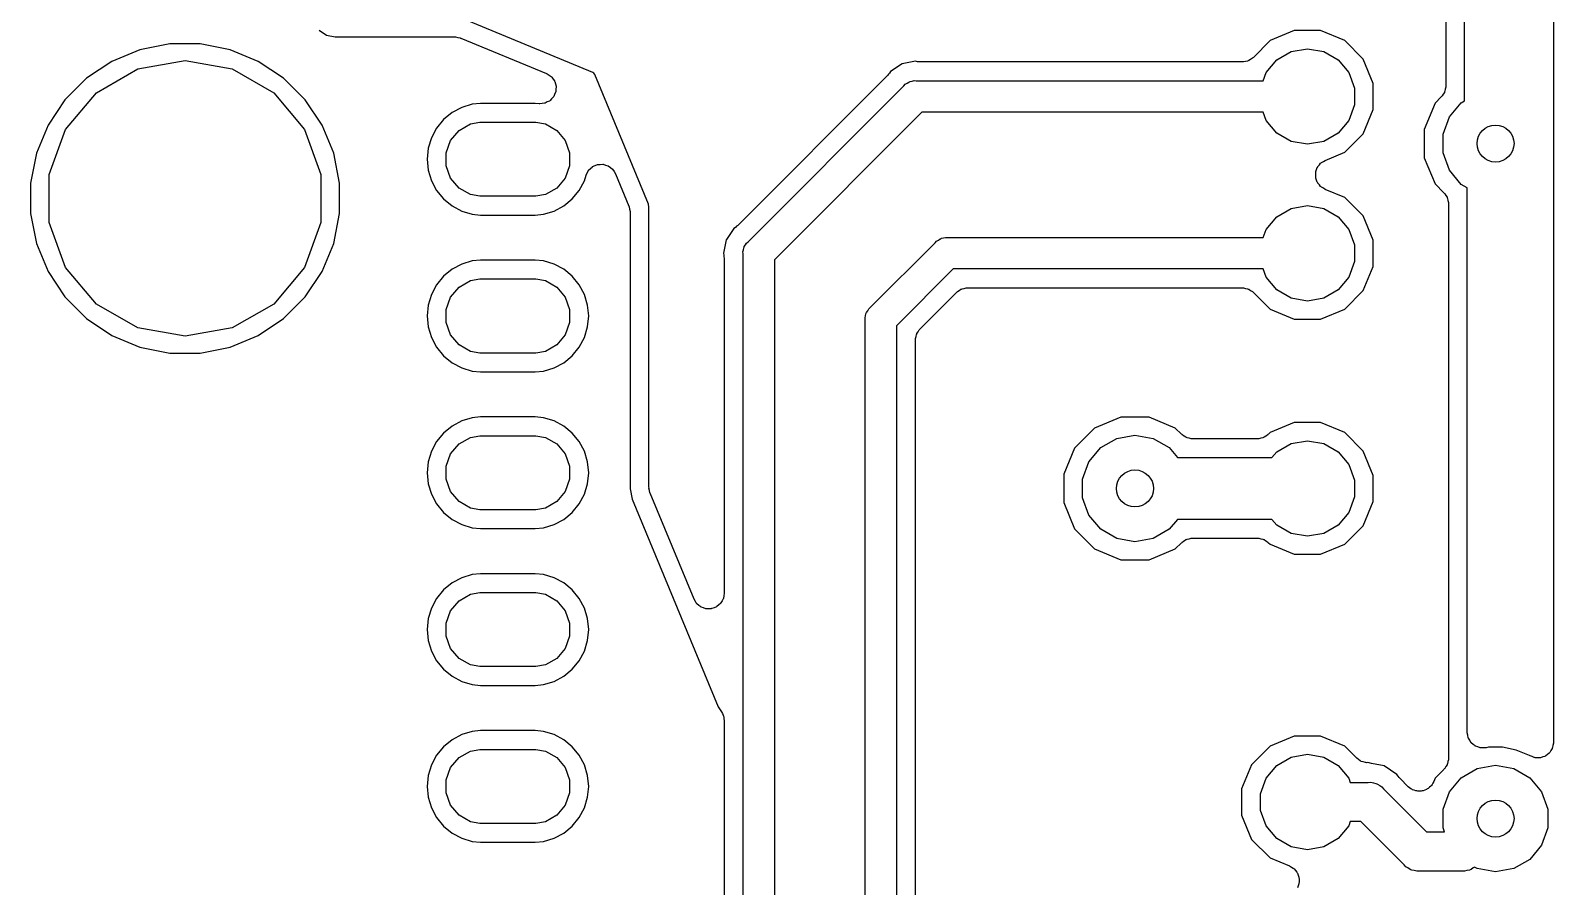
# Model space of a CAD drawing. Extents: x 50 to 248, y -151 to -36.
# Drawn here: x 84.72 to 109.4, y -82.39 to -68.53 of the extents above; entities that cross this region are included whole.
import ezdxf

# ---------------------------------------------------------------- set-up
doc = ezdxf.new("R2010")
doc.units = 0
doc.header["$MEASUREMENT"] = 0
doc.layers.add('BLACK', color=7, linetype='CONTINUOUS')

msp = doc.modelspace()

# ---------------------------------------------------------------- linework, layer by layer
at = {"layer": 'BLACK', "linetype": 'CONTINUOUS'}
for p, q in [((107.653, -65.4277), (107.653, -69.4245)), ((107.958, -69.6652), (107.958, -65.4883)), ((109.398, -67.3825), (109.398, -80.0575)), ((93.8299, -69.2054), (91.7299, -68.3356)), ((89.3968, -68.5238), (89.5153, -68.603)), ((89.5153, -68.603), (89.655, -68.6308)), ((105.198, -68.5292), (104.806, -68.6916)), ((105.622, -68.5292), (105.198, -68.5292)), ((106.014, -68.6916), (105.622, -68.5292)), ((86.4947, -68.8385), (86.0388, -69.0273)), ((86.9786, -68.7422), (86.4947, -68.8385)), ((87.472, -68.7422), (86.9786, -68.7422)), ((87.9559, -68.8385), (87.472, -68.7422)), ((88.4117, -69.0273), (87.9559, -68.8385)), ((89.655, -68.6308), (91.5956, -68.6308)), ((91.5956, -68.6308), (91.6011, -68.6318)), ((91.6011, -68.6318), (91.6067, -68.631)), ((91.6067, -68.631), (91.6444, -68.6394)), ((91.6444, -68.6394), (91.6825, -68.6461)), ((91.6825, -68.6461), (91.6873, -68.6489)), ((91.6873, -68.6489), (91.6928, -68.6501)), ((91.6928, -68.6501), (93.0822, -69.2256)), ((104.806, -68.6916), (104.535, -68.9628)), ((105.145, -68.8689), (105.41, -68.8222)), ((105.41, -68.8222), (105.675, -68.8689)), ((106.314, -68.9917), (106.014, -68.6916)), ((86.0388, -69.0273), (85.6286, -69.3014)), ((86.4612, -69.1478), (87.2253, -69.0131)), ((87.2253, -69.0131), (87.9893, -69.1478)), ((88.822, -69.3014), (88.4117, -69.0273)), ((98.842, -69.0696), (98.6571, -69.1931)), ((99.06, -69.0263), (98.842, -69.0696)), ((99.0905, -69.0323), (99.06, -69.0263)), ((99.1155, -69.0329), (99.0905, -69.0323)), ((99.14, -69.0372), (99.1155, -69.0329)), ((104.355, -69.0372), (99.14, -69.0372)), ((104.366, -69.0353), (104.355, -69.0372)), ((104.377, -69.0362), (104.366, -69.0353)), ((104.409, -69.0276), (104.377, -69.0362)), ((104.442, -69.0219), (104.409, -69.0276)), ((104.451, -69.0163), (104.442, -69.0219)), ((104.462, -69.0134), (104.451, -69.0163)), ((104.489, -68.9944), (104.462, -69.0134)), ((104.518, -68.9778), (104.489, -68.9944)), ((104.525, -68.9692), (104.518, -68.9778)), ((104.535, -68.9628), (104.525, -68.9692)), ((104.74, -69.2091), (104.913, -69.0033)), ((104.913, -69.0033), (105.145, -68.8689)), ((105.675, -68.8689), (105.907, -69.0033)), ((105.907, -69.0033), (106.08, -69.2091)), ((106.477, -69.3838), (106.314, -68.9917)), ((85.6286, -69.3014), (85.2797, -69.6503)), ((85.7893, -69.5357), (86.4612, -69.1478)), ((87.9893, -69.1478), (88.6612, -69.5357)), ((89.1709, -69.6503), (88.822, -69.3014)), ((93.0822, -69.2256), (93.0881, -69.2294)), ((93.0881, -69.2294), (93.0948, -69.2313)), ((93.0948, -69.2313), (93.1251, -69.253)), ((93.1251, -69.253), (93.1566, -69.273)), ((93.1566, -69.273), (93.1608, -69.2786)), ((93.1608, -69.2786), (93.1665, -69.2827)), ((93.1665, -69.2827), (93.1876, -69.3134)), ((93.1876, -69.3134), (93.2103, -69.343)), ((93.2103, -69.343), (93.2124, -69.3497)), ((93.8495, -69.2185), (93.8299, -69.2054)), ((93.8626, -69.2381), (93.8495, -69.2185)), ((94.7324, -71.3381), (93.8626, -69.2381)), ((98.6083, -69.2575), (96.1815, -71.6843)), ((98.6226, -69.237), (98.6083, -69.2575)), ((98.6399, -69.219), (98.6226, -69.237)), ((98.6571, -69.1931), (98.6399, -69.219)), ((99.005, -69.3478), (99.0375, -69.3391)), ((99.0375, -69.3391), (99.0711, -69.342)), ((99.0711, -69.342), (104.692, -69.342)), ((104.692, -69.342), (104.74, -69.2091)), ((106.08, -69.2091), (106.172, -69.4616)), ((85.2906, -70.13), (85.7893, -69.5357)), ((88.6612, -69.5357), (89.1599, -70.13)), ((93.2135, -69.5623), (93.1992, -69.5968)), ((93.2124, -69.3497), (93.2163, -69.3555)), ((93.2296, -69.5287), (93.2135, -69.5623)), ((93.2163, -69.3555), (93.2256, -69.3916)), ((93.2256, -69.3916), (93.2368, -69.4271)), ((93.2303, -69.5217), (93.2296, -69.5287)), ((93.233, -69.5153), (93.2303, -69.5217)), ((93.2346, -69.478), (93.233, -69.5153)), ((93.2382, -69.4409), (93.2346, -69.478)), ((93.2368, -69.4271), (93.2365, -69.4341)), ((93.2365, -69.4341), (93.2382, -69.4409)), ((96.3482, -71.9485), (98.8726, -69.4242)), ((98.8726, -69.4242), (98.8942, -69.3984)), ((98.8942, -69.3984), (98.9234, -69.3816)), ((98.9234, -69.3816), (98.951, -69.3622)), ((98.951, -69.3622), (98.962, -69.3593)), ((98.962, -69.3593), (98.9718, -69.3536)), ((98.9718, -69.3536), (99.005, -69.3478)), ((106.172, -69.4616), (106.172, -69.7304)), ((106.477, -69.8082), (106.477, -69.3838)), ((107.594, -69.5877), (107.585, -69.5949)), ((107.61, -69.559), (107.594, -69.5877)), ((107.629, -69.5318), (107.61, -69.559)), ((107.632, -69.521), (107.629, -69.5318)), ((107.638, -69.5113), (107.632, -69.521)), ((107.644, -69.4786), (107.638, -69.5113)), ((107.652, -69.4466), (107.644, -69.4786)), ((107.653, -69.4245), (107.651, -69.4355)), ((107.651, -69.4355), (107.652, -69.4466)), ((85.2797, -69.6503), (85.0055, -70.0605)), ((89.445, -70.0605), (89.1709, -69.6503)), ((91.7081, -69.772), (91.5509, -69.856)), ((91.8786, -69.7203), (91.7081, -69.772)), ((92.0116, -69.7072), (91.8786, -69.7203)), ((92.9004, -69.7072), (92.0116, -69.7072)), ((92.9601, -69.7131), (92.9004, -69.7072)), ((92.9671, -69.7125), (92.9601, -69.7131)), ((92.9739, -69.7141), (92.9671, -69.7125)), ((93.0109, -69.7092), (92.9739, -69.7141)), ((93.048, -69.7063), (93.0109, -69.7092)), ((93.0544, -69.7035), (93.048, -69.7063)), ((93.0614, -69.7025), (93.0544, -69.7035)), ((93.0944, -69.6853), (93.0614, -69.7025)), ((93.1284, -69.6699), (93.0944, -69.6853)), ((93.1334, -69.665), (93.1284, -69.6699)), ((93.1396, -69.6618), (93.1334, -69.665)), ((93.1648, -69.6343), (93.1396, -69.6618)), ((93.1915, -69.6082), (93.1648, -69.6343)), ((93.1945, -69.6019), (93.1915, -69.6082)), ((93.1992, -69.5968), (93.1945, -69.6019)), ((106.172, -69.7304), (106.08, -69.9829)), ((106.314, -70.2003), (106.477, -69.8082)), ((107.479, -69.7039), (107.303, -70.1283)), ((107.579, -69.6041), (107.479, -69.7039)), ((107.585, -69.5949), (107.579, -69.6041)), ((107.711, -69.9264), (107.903, -69.6968)), ((107.903, -69.6968), (107.958, -69.6652)), ((85.0055, -70.0605), (84.8167, -70.5164)), ((89.6338, -70.5164), (89.445, -70.0605)), ((91.4131, -69.9691), (91.3, -70.1069)), ((91.5509, -69.856), (91.4131, -69.9691)), ((91.6644, -70.1453), (91.8476, -70.0395)), ((91.8476, -70.0395), (92.0035, -70.012)), ((92.0035, -70.012), (92.9085, -70.012)), ((92.9085, -70.012), (93.0644, -70.0395)), ((93.0644, -70.0395), (93.2476, -70.1453)), ((99.1652, -69.85), (96.774, -72.2412)), ((104.692, -69.85), (99.1652, -69.85)), ((104.74, -69.9829), (104.692, -69.85)), ((104.913, -70.1887), (104.74, -69.9829)), ((106.08, -69.9829), (105.907, -70.1887)), ((107.608, -70.2081), (107.711, -69.9264)), ((85.0253, -70.8591), (85.2906, -70.13)), ((89.1599, -70.13), (89.4253, -70.8591)), ((91.216, -70.2641), (91.1643, -70.4346)), ((91.3, -70.1069), (91.216, -70.2641)), ((91.456, -70.5062), (91.5284, -70.3074)), ((91.5284, -70.3074), (91.6644, -70.1453)), ((93.2476, -70.1453), (93.3836, -70.3074)), ((93.3836, -70.3074), (93.456, -70.5062)), ((105.145, -70.3231), (104.913, -70.1887)), ((105.41, -70.3698), (105.145, -70.3231)), ((105.675, -70.3231), (105.41, -70.3698)), ((105.907, -70.1887), (105.675, -70.3231)), ((106.014, -70.5004), (106.314, -70.2003)), ((107.303, -70.1283), (107.303, -70.5877)), ((107.608, -70.5079), (107.608, -70.2081)), ((84.8167, -70.5164), (84.7205, -71.0003)), ((89.7301, -71.0003), (89.6338, -70.5164)), ((91.1643, -70.4346), (91.1468, -70.612)), ((91.456, -70.7178), (91.456, -70.5062)), ((93.456, -70.5062), (93.456, -70.7178)), ((105.698, -70.6313), (106.014, -70.5004)), ((107.711, -70.7896), (107.608, -70.5079)), ((91.1468, -70.612), (91.1643, -70.7894)), ((91.1643, -70.7894), (91.216, -70.9599)), ((91.5284, -70.9166), (91.456, -70.7178)), ((93.456, -70.7178), (93.3836, -70.9166)), ((93.7429, -70.8324), (93.7622, -70.7942)), ((93.7622, -70.7942), (93.7633, -70.7933)), ((93.7633, -70.7933), (93.7639, -70.792)), ((93.7639, -70.792), (93.7954, -70.7632)), ((93.7954, -70.7632), (93.8266, -70.7339)), ((93.8266, -70.7339), (93.8279, -70.7334)), ((93.8279, -70.7334), (93.829, -70.7324)), ((93.829, -70.7324), (93.8684, -70.7161)), ((93.8684, -70.7161), (93.9078, -70.6993)), ((93.9078, -70.6993), (93.9092, -70.6992)), ((93.9092, -70.6992), (93.9105, -70.6987)), ((93.9105, -70.6987), (93.9532, -70.6968)), ((93.9532, -70.6968), (93.9958, -70.6945)), ((93.9958, -70.6945), (93.9972, -70.6949)), ((93.9972, -70.6949), (93.9986, -70.6948)), ((93.9986, -70.6948), (94.0393, -70.7077)), ((94.0393, -70.7077), (94.0802, -70.7201)), ((94.0802, -70.7201), (94.0814, -70.7209)), ((94.0814, -70.7209), (94.0827, -70.7213)), ((94.0827, -70.7213), (94.1166, -70.7474)), ((94.1166, -70.7474), (94.1508, -70.773)), ((94.1508, -70.773), (94.1516, -70.7742)), ((94.1516, -70.7742), (94.1527, -70.775)), ((94.1527, -70.775), (94.1757, -70.8111)), ((94.1757, -70.8111), (94.199, -70.8469)), ((105.544, -70.8328), (105.547, -70.8222)), ((105.547, -70.811), (105.56, -70.7804)), ((105.547, -70.8222), (105.547, -70.811)), ((105.56, -70.7804), (105.57, -70.7487)), ((105.57, -70.7487), (105.577, -70.7398)), ((105.577, -70.7398), (105.581, -70.7295)), ((105.581, -70.7295), (105.604, -70.7051)), ((105.604, -70.7051), (105.624, -70.6787)), ((105.624, -70.6787), (105.633, -70.6727)), ((105.633, -70.6727), (105.641, -70.6645)), ((105.641, -70.6645), (105.67, -70.6492)), ((105.67, -70.6492), (105.698, -70.6313)), ((107.303, -70.5877), (107.479, -71.0121)), ((107.903, -71.0192), (107.711, -70.7896)), ((84.7205, -71.0003), (84.7205, -71.4937)), ((85.0253, -71.6349), (85.0253, -70.8591)), ((89.4253, -70.8591), (89.4253, -71.6349)), ((89.7301, -71.4937), (89.7301, -71.0003)), ((91.216, -70.9599), (91.3, -71.1171)), ((91.6644, -71.0787), (91.5284, -70.9166)), ((93.3836, -70.9166), (93.2476, -71.0787)), ((93.612, -71.1171), (93.696, -70.9599)), ((93.696, -70.9599), (93.7224, -70.8729)), ((93.7224, -70.8729), (93.723, -70.8717)), ((93.723, -70.8717), (93.7232, -70.8703)), ((93.7232, -70.8703), (93.7429, -70.8324)), ((94.199, -70.8469), (94.1993, -70.8483)), ((94.1993, -70.8483), (94.2001, -70.8494)), ((94.2001, -70.8494), (94.4179, -71.3752)), ((105.545, -70.866), (105.544, -70.8328)), ((105.544, -70.8992), (105.545, -70.866)), ((105.547, -70.9098), (105.544, -70.8992)), ((105.547, -70.921), (105.547, -70.9098)), ((105.56, -70.9516), (105.547, -70.921)), ((105.57, -70.9833), (105.56, -70.9516)), ((105.577, -70.9922), (105.57, -70.9833)), ((105.581, -71.0025), (105.577, -70.9922)), ((105.604, -71.0269), (105.581, -71.0025)), ((105.624, -71.0533), (105.604, -71.0269)), ((105.633, -71.0593), (105.624, -71.0533)), ((105.641, -71.0675), (105.633, -71.0593)), ((105.67, -71.0828), (105.641, -71.0675)), ((107.479, -71.0121), (107.622, -71.1547)), ((108.001, -71.0755), (107.903, -71.0192)), ((91.3, -71.1171), (91.4131, -71.2549)), ((91.4131, -71.2549), (91.5509, -71.368)), ((91.8476, -71.1845), (91.6644, -71.0787)), ((92.0035, -71.212), (91.8476, -71.1845)), ((92.9085, -71.212), (92.0035, -71.212)), ((93.0644, -71.1845), (92.9085, -71.212)), ((93.2476, -71.0787), (93.0644, -71.1845)), ((93.3611, -71.368), (93.4989, -71.2549)), ((93.4989, -71.2549), (93.612, -71.1171)), ((105.698, -71.1007), (105.67, -71.0828)), ((106.014, -71.2316), (105.698, -71.1007)), ((106.314, -71.5317), (106.014, -71.2316)), ((107.622, -71.1547), (107.628, -71.1639)), ((107.628, -71.1639), (107.637, -71.1711)), ((107.637, -71.1711), (107.653, -71.1998)), ((107.653, -71.1998), (107.672, -71.227)), ((107.672, -71.227), (107.675, -71.2378)), ((107.675, -71.2378), (107.681, -71.2475)), ((107.681, -71.2475), (107.686, -71.2802)), ((107.686, -71.2802), (107.695, -71.3122)), ((107.695, -71.3122), (107.694, -71.3233)), ((108.001, -79.8976), (108.001, -71.0755)), ((84.7205, -71.4937), (84.8167, -71.9776)), ((89.6338, -71.9776), (89.7301, -71.4937)), ((91.5509, -71.368), (91.7081, -71.452)), ((91.7081, -71.452), (91.8786, -71.5037)), ((91.8786, -71.5037), (92.0116, -71.5168)), ((92.0116, -71.5168), (92.9004, -71.5168)), ((92.9004, -71.5168), (93.0334, -71.5037)), ((93.0334, -71.5037), (93.2039, -71.452)), ((93.2039, -71.452), (93.3611, -71.368)), ((94.4179, -71.3752), (94.4191, -71.3807)), ((94.4191, -71.3807), (94.4219, -71.3855)), ((94.4219, -71.3855), (94.4286, -71.4236)), ((94.4286, -71.4236), (94.437, -71.4613)), ((94.437, -71.4613), (94.4362, -71.4669)), ((94.4362, -71.4669), (94.4372, -71.4724)), ((94.4372, -71.4724), (94.4372, -75.953)), ((94.742, -71.3863), (94.7324, -71.3381)), ((94.742, -75.9275), (94.742, -71.3863)), ((104.74, -71.7491), (104.913, -71.5433)), ((104.913, -71.5433), (105.145, -71.4089)), ((105.145, -71.4089), (105.41, -71.3622)), ((105.41, -71.3622), (105.675, -71.4089)), ((105.675, -71.4089), (105.907, -71.5433)), ((105.907, -71.5433), (106.08, -71.7491)), ((106.477, -71.9238), (106.314, -71.5317)), ((107.694, -71.3233), (107.696, -71.3343)), ((107.696, -71.3343), (107.696, -80.3173)), ((85.2906, -72.364), (85.0253, -71.6349)), ((89.4253, -71.6349), (89.1599, -72.364)), ((96.1171, -71.7331), (95.9977, -71.9119)), ((96.143, -71.7159), (96.1171, -71.7331)), ((96.161, -71.6986), (96.143, -71.7159)), ((96.1815, -71.6843), (96.161, -71.6986)), ((104.692, -71.882), (104.74, -71.7491)), ((106.08, -71.7491), (106.172, -72.0016)), ((84.8167, -71.9776), (85.0055, -72.4335)), ((89.445, -72.4335), (89.6338, -71.9776)), ((95.9936, -71.918), (95.9503, -72.136)), ((95.9977, -71.9119), (95.9936, -71.918)), ((95.9977, -71.9119), (95.9977, -71.9119)), ((96.2718, -72.081), (96.2776, -72.0478)), ((96.2776, -72.0478), (96.2833, -72.038)), ((96.2833, -72.038), (96.2862, -72.027)), ((96.2862, -72.027), (96.3056, -71.9994)), ((96.3056, -71.9994), (96.3224, -71.9702)), ((96.3224, -71.9702), (96.3482, -71.9485)), ((98.3282, -73.0165), (99.3806, -71.9642)), ((99.3806, -71.9642), (99.4022, -71.9384)), ((99.4022, -71.9384), (99.4314, -71.9216)), ((99.4314, -71.9216), (99.459, -71.9022)), ((99.459, -71.9022), (99.47, -71.8993)), ((99.47, -71.8993), (99.4798, -71.8936)), ((99.4798, -71.8936), (99.513, -71.8878)), ((99.513, -71.8878), (99.5455, -71.8791)), ((99.5455, -71.8791), (99.5791, -71.882)), ((99.5791, -71.882), (104.692, -71.882)), ((106.172, -72.0016), (106.172, -72.2704)), ((106.477, -72.3482), (106.477, -71.9238)), ((91.8786, -72.2603), (91.7081, -72.312)), ((92.0116, -72.2472), (91.8786, -72.2603)), ((92.9004, -72.2472), (92.0116, -72.2472)), ((93.0334, -72.2603), (92.9004, -72.2472)), ((93.2039, -72.312), (93.0334, -72.2603)), ((95.9503, -72.136), (95.9563, -72.1665)), ((95.9563, -72.1665), (95.9569, -72.1915)), ((95.9569, -72.1915), (95.9612, -72.216)), ((95.9612, -72.216), (95.9612, -77.6445)), ((96.2631, -72.1135), (96.2718, -72.081)), ((96.266, -72.1471), (96.2631, -72.1135)), ((96.266, -102.511), (96.266, -72.1471)), ((96.774, -72.2412), (96.774, -102.605)), ((106.172, -72.2704), (106.08, -72.5229)), ((85.0055, -72.4335), (85.2797, -72.8437)), ((85.7893, -72.9583), (85.2906, -72.364)), ((89.1599, -72.364), (88.6612, -72.9583)), ((89.1709, -72.8437), (89.445, -72.4335)), ((91.4131, -72.5091), (91.3, -72.6469)), ((91.5509, -72.396), (91.4131, -72.5091)), ((91.7081, -72.312), (91.5509, -72.396)), ((93.3611, -72.396), (93.2039, -72.312)), ((93.4989, -72.5091), (93.3611, -72.396)), ((93.612, -72.6469), (93.4989, -72.5091)), ((99.6732, -72.39), (98.754, -73.3092)), ((104.692, -72.39), (99.6732, -72.39)), ((104.74, -72.5229), (104.692, -72.39)), ((104.913, -72.7287), (104.74, -72.5229)), ((106.08, -72.5229), (105.907, -72.7287)), ((106.314, -72.7403), (106.477, -72.3482)), ((91.3, -72.6469), (91.216, -72.8041)), ((91.5284, -72.8474), (91.6644, -72.6853)), ((91.6644, -72.6853), (91.8476, -72.5795)), ((91.8476, -72.5795), (92.0035, -72.552)), ((92.0035, -72.552), (92.9085, -72.552)), ((92.9085, -72.552), (93.0644, -72.5795)), ((93.0644, -72.5795), (93.2476, -72.6853)), ((93.2476, -72.6853), (93.3836, -72.8474)), ((93.696, -72.8041), (93.612, -72.6469)), ((99.1332, -73.3611), (99.7251, -72.7692)), ((99.7251, -72.7692), (99.7342, -72.7628)), ((99.7342, -72.7628), (99.7414, -72.7542)), ((99.7414, -72.7542), (99.7701, -72.7376)), ((99.7701, -72.7376), (99.7973, -72.7186)), ((99.7973, -72.7186), (99.8081, -72.7157)), ((99.8081, -72.7157), (99.8178, -72.7101)), ((99.8178, -72.7101), (99.8505, -72.7044)), ((99.8505, -72.7044), (99.8825, -72.6958)), ((99.8825, -72.6958), (99.8937, -72.6967)), ((99.8937, -72.6967), (99.9047, -72.6948)), ((99.9047, -72.6948), (104.355, -72.6948)), ((104.355, -72.6948), (104.366, -72.6967)), ((104.366, -72.6967), (104.377, -72.6958)), ((104.377, -72.6958), (104.409, -72.7044)), ((104.409, -72.7044), (104.442, -72.7101)), ((104.442, -72.7101), (104.451, -72.7157)), ((104.451, -72.7157), (104.462, -72.7186)), ((104.462, -72.7186), (104.489, -72.7376)), ((104.489, -72.7376), (104.518, -72.7542)), ((104.518, -72.7542), (104.525, -72.7628)), ((104.525, -72.7628), (104.535, -72.7692)), ((104.535, -72.7692), (104.806, -73.0404)), ((105.145, -72.8631), (104.913, -72.7287)), ((105.907, -72.7287), (105.675, -72.8631)), ((106.014, -73.0404), (106.314, -72.7403)), ((85.2797, -72.8437), (85.6286, -73.1926)), ((86.4612, -73.3462), (85.7893, -72.9583)), ((88.6612, -72.9583), (87.9893, -73.3462)), ((88.822, -73.1926), (89.1709, -72.8437)), ((91.1643, -72.9746), (91.1468, -73.152)), ((91.216, -72.8041), (91.1643, -72.9746)), ((91.456, -73.0462), (91.5284, -72.8474)), ((93.3836, -72.8474), (93.456, -73.0462)), ((93.7477, -72.9746), (93.696, -72.8041)), ((93.7652, -73.152), (93.7477, -72.9746)), ((98.2856, -73.0674), (98.3024, -73.0382)), ((98.3024, -73.0382), (98.3282, -73.0165)), ((104.806, -73.0404), (105.198, -73.2028)), ((105.41, -72.9098), (105.145, -72.8631)), ((105.675, -72.8631), (105.41, -72.9098)), ((105.622, -73.2028), (106.014, -73.0404)), ((85.6286, -73.1926), (86.0388, -73.4667)), ((88.4117, -73.4667), (88.822, -73.1926)), ((91.1468, -73.152), (91.1643, -73.3294)), ((91.456, -73.2578), (91.456, -73.0462)), ((91.5284, -73.4566), (91.456, -73.2578)), ((93.456, -73.2578), (93.3836, -73.4566)), ((93.456, -73.0462), (93.456, -73.2578)), ((93.7477, -73.3294), (93.7652, -73.152)), ((98.2431, -73.1815), (98.2518, -73.149)), ((98.246, -73.2151), (98.2431, -73.1815)), ((98.246, -116.025), (98.246, -73.2151)), ((98.2518, -73.149), (98.2576, -73.1158)), ((98.2576, -73.1158), (98.2633, -73.106)), ((98.2633, -73.106), (98.2662, -73.095)), ((98.2662, -73.095), (98.2856, -73.0674)), ((105.198, -73.2028), (105.622, -73.2028)), ((86.0388, -73.4667), (86.4947, -73.6555)), ((87.2253, -73.4809), (86.4612, -73.3462)), ((87.9893, -73.3462), (87.2253, -73.4809)), ((87.9559, -73.6555), (88.4117, -73.4667)), ((91.1643, -73.3294), (91.216, -73.4999)), ((91.216, -73.4999), (91.3, -73.6571)), ((91.6644, -73.6187), (91.5284, -73.4566)), ((93.3836, -73.4566), (93.2476, -73.6187)), ((93.612, -73.6571), (93.696, -73.4999)), ((93.696, -73.4999), (93.7477, -73.3294)), ((98.754, -73.3092), (98.754, -116.119)), ((99.0588, -73.5407), (99.0607, -73.5297)), ((99.0598, -73.5185), (99.0684, -73.4865)), ((99.0607, -73.5297), (99.0598, -73.5185)), ((99.0684, -73.4865), (99.0741, -73.4538)), ((99.0741, -73.4538), (99.0797, -73.4441)), ((99.0797, -73.4441), (99.0826, -73.4333)), ((99.0826, -73.4333), (99.1016, -73.4061)), ((99.1016, -73.4061), (99.1182, -73.3774)), ((99.1182, -73.3774), (99.1268, -73.3702)), ((99.1268, -73.3702), (99.1332, -73.3611)), ((86.4947, -73.6555), (86.9786, -73.7518)), ((86.9786, -73.7518), (87.472, -73.7518)), ((87.472, -73.7518), (87.9559, -73.6555)), ((91.3, -73.6571), (91.4131, -73.7949)), ((91.8476, -73.7245), (91.6644, -73.6187)), ((92.0035, -73.752), (91.8476, -73.7245)), ((92.9085, -73.752), (92.0035, -73.752)), ((93.0644, -73.7245), (92.9085, -73.752)), ((93.2476, -73.6187), (93.0644, -73.7245)), ((93.4989, -73.7949), (93.612, -73.6571)), ((99.0588, -90.1602), (99.0588, -73.5407)), ((91.4131, -73.7949), (91.5509, -73.908)), ((91.5509, -73.908), (91.7081, -73.992)), ((91.7081, -73.992), (91.8786, -74.0437)), ((93.0334, -74.0437), (93.2039, -73.992)), ((93.2039, -73.992), (93.3611, -73.908)), ((93.3611, -73.908), (93.4989, -73.7949)), ((91.8786, -74.0437), (92.0116, -74.0568)), ((92.0116, -74.0568), (92.9004, -74.0568)), ((92.9004, -74.0568), (93.0334, -74.0437)), ((91.5509, -74.936), (91.4131, -75.0491)), ((91.7081, -74.852), (91.5509, -74.936)), ((91.8786, -74.8003), (91.7081, -74.852)), ((92.0116, -74.7872), (91.8786, -74.8003)), ((92.9004, -74.7872), (92.0116, -74.7872)), ((93.0334, -74.8003), (92.9004, -74.7872)), ((93.2039, -74.852), (93.0334, -74.8003)), ((93.3611, -74.936), (93.2039, -74.852)), ((93.4989, -75.0491), (93.3611, -74.936)), ((101.962, -74.967), (101.637, -75.2919)), ((102.386, -74.7912), (101.962, -74.967)), ((102.846, -74.7912), (102.386, -74.7912)), ((103.27, -74.967), (102.846, -74.7912)), ((103.37, -75.0668), (103.27, -74.967)), ((105.198, -74.8792), (104.806, -75.0416)), ((105.622, -74.8792), (105.198, -74.8792)), ((106.014, -75.0416), (105.622, -74.8792)), ((91.3, -75.1869), (91.216, -75.3441)), ((91.4131, -75.0491), (91.3, -75.1869)), ((91.5284, -75.3874), (91.6644, -75.2253)), ((91.6644, -75.2253), (91.8476, -75.1195)), ((91.8476, -75.1195), (92.0035, -75.092)), ((92.0035, -75.092), (92.9085, -75.092)), ((92.9085, -75.092), (93.0644, -75.1195)), ((93.0644, -75.1195), (93.2476, -75.2253)), ((93.2476, -75.2253), (93.3836, -75.3874)), ((93.612, -75.1869), (93.4989, -75.0491)), ((93.696, -75.3441), (93.612, -75.1869)), ((102.061, -75.2848), (102.321, -75.1349)), ((102.321, -75.1349), (102.616, -75.0829)), ((102.616, -75.0829), (102.911, -75.1349)), ((102.911, -75.1349), (103.171, -75.2848)), ((103.379, -75.0732), (103.37, -75.0668)), ((103.386, -75.0818), (103.379, -75.0732)), ((103.415, -75.0984), (103.386, -75.0818)), ((103.442, -75.1174), (103.415, -75.0984)), ((103.453, -75.1203), (103.442, -75.1174)), ((103.463, -75.1259), (103.453, -75.1203)), ((103.495, -75.1316), (103.463, -75.1259)), ((103.527, -75.1402), (103.495, -75.1316)), ((103.539, -75.1393), (103.527, -75.1402)), ((103.55, -75.1412), (103.539, -75.1393)), ((104.601, -75.1412), (103.55, -75.1412)), ((104.612, -75.1393), (104.601, -75.1412)), ((104.623, -75.1402), (104.612, -75.1393)), ((104.655, -75.1316), (104.623, -75.1402)), ((104.688, -75.1259), (104.655, -75.1316)), ((104.697, -75.1203), (104.688, -75.1259)), ((104.708, -75.1174), (104.697, -75.1203)), ((104.735, -75.0984), (104.708, -75.1174)), ((104.764, -75.0818), (104.735, -75.0984)), ((104.771, -75.0732), (104.764, -75.0818)), ((104.781, -75.0668), (104.771, -75.0732)), ((104.806, -75.0416), (104.781, -75.0668)), ((104.913, -75.3533), (105.145, -75.2189)), ((105.145, -75.2189), (105.41, -75.1722)), ((105.41, -75.1722), (105.675, -75.2189)), ((105.675, -75.2189), (105.907, -75.3533)), ((106.314, -75.3417), (106.014, -75.0416)), ((91.216, -75.3441), (91.1643, -75.5146)), ((91.456, -75.5862), (91.5284, -75.3874)), ((93.3836, -75.3874), (93.456, -75.5862)), ((93.7477, -75.5146), (93.696, -75.3441)), ((101.637, -75.2919), (101.461, -75.7163)), ((101.869, -75.5144), (102.061, -75.2848)), ((103.171, -75.2848), (103.306, -75.446)), ((103.306, -75.446), (104.835, -75.446)), ((104.835, -75.446), (104.913, -75.3533)), ((105.907, -75.3533), (106.08, -75.5591)), ((106.477, -75.7338), (106.314, -75.3417)), ((91.1643, -75.5146), (91.1468, -75.692)), ((91.1468, -75.692), (91.1643, -75.8694)), ((91.456, -75.7978), (91.456, -75.5862)), ((93.456, -75.5862), (93.456, -75.7978)), ((93.7652, -75.692), (93.7477, -75.5146)), ((93.7477, -75.8694), (93.7652, -75.692)), ((101.461, -75.7163), (101.461, -76.1757)), ((101.766, -75.7961), (101.869, -75.5144)), ((106.08, -75.5591), (106.172, -75.8116)), ((106.477, -76.1582), (106.477, -75.7338)), ((91.1643, -75.8694), (91.216, -76.0399)), ((91.5284, -75.9966), (91.456, -75.7978)), ((91.6644, -76.1587), (91.5284, -75.9966)), ((93.3836, -75.9966), (93.2476, -76.1587)), ((93.456, -75.7978), (93.3836, -75.9966)), ((93.696, -76.0399), (93.7477, -75.8694)), ((94.4372, -75.953), (94.47, -76.1178)), ((94.743, -75.933), (94.742, -75.9275)), ((94.7422, -75.9386), (94.743, -75.933)), ((94.7506, -75.9763), (94.7422, -75.9386)), ((94.7573, -76.0143), (94.7506, -75.9763)), ((101.766, -76.0959), (101.766, -75.7961)), ((106.172, -75.8116), (106.172, -76.0804)), ((91.216, -76.0399), (91.3, -76.1971)), ((91.3, -76.1971), (91.4131, -76.3349)), ((91.8476, -76.2645), (91.6644, -76.1587)), ((93.2476, -76.1587), (93.0644, -76.2645)), ((93.4989, -76.3349), (93.612, -76.1971)), ((93.612, -76.1971), (93.696, -76.0399)), ((94.47, -76.1178), (95.865, -79.4857)), ((94.7601, -76.0192), (94.7573, -76.0143)), ((94.7613, -76.0247), (94.7601, -76.0192)), ((95.4725, -77.7417), (94.7613, -76.0247)), ((101.461, -76.1757), (101.637, -76.6001)), ((101.869, -76.3776), (101.766, -76.0959)), ((106.172, -76.0804), (106.08, -76.3329)), ((106.314, -76.5503), (106.477, -76.1582)), ((91.4131, -76.3349), (91.5509, -76.448)), ((91.5509, -76.448), (91.7081, -76.532)), ((92.0035, -76.292), (91.8476, -76.2645)), ((92.9085, -76.292), (92.0035, -76.292)), ((93.0644, -76.2645), (92.9085, -76.292)), ((93.2039, -76.532), (93.3611, -76.448)), ((93.3611, -76.448), (93.4989, -76.3349)), ((102.061, -76.6072), (101.869, -76.3776)), ((103.306, -76.446), (103.171, -76.6072)), ((104.835, -76.446), (103.306, -76.446)), ((104.913, -76.5387), (104.835, -76.446)), ((106.08, -76.3329), (105.907, -76.5387)), ((91.7081, -76.532), (91.8786, -76.5837)), ((91.8786, -76.5837), (92.0116, -76.5968)), ((92.0116, -76.5968), (92.9004, -76.5968)), ((92.9004, -76.5968), (93.0334, -76.5837)), ((93.0334, -76.5837), (93.2039, -76.532)), ((101.637, -76.6001), (101.962, -76.925)), ((102.321, -76.7571), (102.061, -76.6072)), ((103.171, -76.6072), (102.911, -76.7571)), ((105.145, -76.6731), (104.913, -76.5387)), ((105.41, -76.7198), (105.145, -76.6731)), ((105.675, -76.6731), (105.41, -76.7198)), ((105.907, -76.5387), (105.675, -76.6731)), ((106.014, -76.8504), (106.314, -76.5503)), ((101.962, -76.925), (102.386, -77.1008)), ((102.616, -76.8091), (102.321, -76.7571)), ((102.911, -76.7571), (102.616, -76.8091)), ((102.846, -77.1008), (103.27, -76.925)), ((103.27, -76.925), (103.37, -76.8252)), ((103.37, -76.8252), (103.379, -76.8188)), ((103.379, -76.8188), (103.386, -76.8102)), ((103.386, -76.8102), (103.415, -76.7936)), ((103.415, -76.7936), (103.442, -76.7746)), ((103.442, -76.7746), (103.453, -76.7717)), ((103.453, -76.7717), (103.463, -76.7661)), ((103.463, -76.7661), (103.495, -76.7604)), ((103.495, -76.7604), (103.527, -76.7518)), ((103.527, -76.7518), (103.539, -76.7527)), ((103.539, -76.7527), (103.55, -76.7508)), ((103.55, -76.7508), (104.601, -76.7508)), ((104.601, -76.7508), (104.612, -76.7527)), ((104.612, -76.7527), (104.623, -76.7518)), ((104.623, -76.7518), (104.655, -76.7604)), ((104.655, -76.7604), (104.688, -76.7661)), ((104.688, -76.7661), (104.697, -76.7717)), ((104.697, -76.7717), (104.708, -76.7746)), ((104.708, -76.7746), (104.735, -76.7936)), ((104.735, -76.7936), (104.764, -76.8102)), ((104.764, -76.8102), (104.771, -76.8188)), ((104.771, -76.8188), (104.781, -76.8252)), ((104.781, -76.8252), (104.806, -76.8504)), ((104.806, -76.8504), (105.198, -77.0128)), ((105.622, -77.0128), (106.014, -76.8504)), ((102.386, -77.1008), (102.846, -77.1008)), ((105.198, -77.0128), (105.622, -77.0128)), ((91.5509, -77.476), (91.4131, -77.5891)), ((91.7081, -77.392), (91.5509, -77.476)), ((91.8786, -77.3403), (91.7081, -77.392)), ((92.0116, -77.3272), (91.8786, -77.3403)), ((92.9004, -77.3272), (92.0116, -77.3272)), ((93.0334, -77.3403), (92.9004, -77.3272)), ((93.2039, -77.392), (93.0334, -77.3403)), ((93.3611, -77.476), (93.2039, -77.392)), ((93.4989, -77.5891), (93.3611, -77.476)), ((91.3, -77.7269), (91.216, -77.8841)), ((91.4131, -77.5891), (91.3, -77.7269)), ((91.6644, -77.7653), (91.8476, -77.6595)), ((91.8476, -77.6595), (92.0035, -77.632)), ((92.0035, -77.632), (92.9085, -77.632)), ((92.9085, -77.632), (93.0644, -77.6595)), ((93.0644, -77.6595), (93.2476, -77.7653)), ((93.612, -77.7269), (93.4989, -77.5891)), ((93.696, -77.8841), (93.612, -77.7269)), ((95.9459, -77.7313), (95.9266, -77.7648)), ((95.9469, -77.7258), (95.9459, -77.7313)), ((95.9494, -77.7208), (95.9469, -77.7258)), ((95.9545, -77.6825), (95.9494, -77.7208)), ((95.9612, -77.6445), (95.9545, -77.6825)), ((91.216, -77.8841), (91.1643, -78.0546)), ((91.456, -78.1262), (91.5284, -77.9274)), ((91.5284, -77.9274), (91.6644, -77.7653)), ((93.2476, -77.7653), (93.3836, -77.9274)), ((93.3836, -77.9274), (93.456, -78.1262)), ((93.7477, -78.0546), (93.696, -77.8841)), ((95.4933, -77.7743), (95.4725, -77.7417)), ((95.5126, -77.8077), (95.4933, -77.7743)), ((95.5169, -77.8113), (95.5126, -77.8077)), ((95.5199, -77.8161), (95.5169, -77.8113)), ((95.5506, -77.8396), (95.5199, -77.8161)), ((95.5802, -77.8644), (95.5506, -77.8396)), ((95.5855, -77.8664), (95.5802, -77.8644)), ((95.5899, -77.8698), (95.5855, -77.8664)), ((95.6268, -77.8814), (95.5899, -77.8698)), ((95.6631, -77.8946), (95.6268, -77.8814)), ((95.6687, -77.8946), (95.6631, -77.8946)), ((95.674, -77.8963), (95.6687, -77.8946)), ((95.7127, -77.8946), (95.674, -77.8963)), ((95.7513, -77.8946), (95.7127, -77.8946)), ((95.7566, -77.8927), (95.7513, -77.8946)), ((95.7622, -77.8924), (95.7566, -77.8927)), ((95.7979, -77.8776), (95.7622, -77.8924)), ((95.8342, -77.8644), (95.7979, -77.8776)), ((95.8385, -77.8608), (95.8342, -77.8644)), ((95.8437, -77.8587), (95.8385, -77.8608)), ((95.8722, -77.8326), (95.8437, -77.8587)), ((95.9018, -77.8077), (95.8722, -77.8326)), ((95.9046, -77.8029), (95.9018, -77.8077)), ((95.9087, -77.7991), (95.9046, -77.8029)), ((95.9266, -77.7648), (95.9087, -77.7991)), ((91.1643, -78.0546), (91.1468, -78.232)), ((91.456, -78.3378), (91.456, -78.1262)), ((93.456, -78.1262), (93.456, -78.3378)), ((93.7652, -78.232), (93.7477, -78.0546)), ((91.1468, -78.232), (91.1643, -78.4094)), ((91.1643, -78.4094), (91.216, -78.5799)), ((91.5284, -78.5366), (91.456, -78.3378)), ((93.456, -78.3378), (93.3836, -78.5366)), ((93.696, -78.5799), (93.7477, -78.4094)), ((93.7477, -78.4094), (93.7652, -78.232)), ((91.216, -78.5799), (91.3, -78.7371)), ((91.6644, -78.6987), (91.5284, -78.5366)), ((91.8476, -78.8045), (91.6644, -78.6987)), ((93.2476, -78.6987), (93.0644, -78.8045)), ((93.3836, -78.5366), (93.2476, -78.6987)), ((93.612, -78.7371), (93.696, -78.5799)), ((91.3, -78.7371), (91.4131, -78.8749)), ((91.4131, -78.8749), (91.5509, -78.988)), ((92.0035, -78.832), (91.8476, -78.8045)), ((92.9085, -78.832), (92.0035, -78.832)), ((93.0644, -78.8045), (92.9085, -78.832)), ((93.3611, -78.988), (93.4989, -78.8749)), ((93.4989, -78.8749), (93.612, -78.7371)), ((91.5509, -78.988), (91.7081, -79.072)), ((91.7081, -79.072), (91.8786, -79.1237)), ((91.8786, -79.1237), (92.0116, -79.1368)), ((92.0116, -79.1368), (92.9004, -79.1368)), ((92.9004, -79.1368), (93.0334, -79.1237)), ((93.0334, -79.1237), (93.2039, -79.072)), ((93.2039, -79.072), (93.3611, -78.988)), ((95.865, -79.4857), (95.9184, -79.5656)), ((95.9184, -79.5656), (95.9307, -79.5935)), ((95.9307, -79.5935), (95.9459, -79.6198)), ((95.9459, -79.6198), (95.9483, -79.6336)), ((95.9483, -79.6336), (95.9539, -79.6463)), ((95.9539, -79.6463), (95.9559, -79.6767)), ((95.9559, -79.6767), (95.9612, -79.7067)), ((95.9612, -79.7067), (95.9612, -102.236)), ((91.7081, -79.932), (91.5509, -80.016)), ((91.8786, -79.8803), (91.7081, -79.932)), ((92.0116, -79.8672), (91.8786, -79.8803)), ((92.9004, -79.8672), (92.0116, -79.8672)), ((93.0334, -79.8803), (92.9004, -79.8672)), ((93.2039, -79.932), (93.0334, -79.8803)), ((93.3611, -80.016), (93.2039, -79.932)), ((108.001, -79.9004), (108.001, -79.8976)), ((108.001, -79.9032), (108.001, -79.9004)), ((108.009, -79.9437), (108.001, -79.9032)), ((108.016, -79.9845), (108.009, -79.9437)), ((91.4131, -80.1291), (91.3, -80.2669)), ((91.5509, -80.016), (91.4131, -80.1291)), ((91.6644, -80.3053), (91.8476, -80.1995)), ((91.8476, -80.1995), (92.0035, -80.172)), ((92.0035, -80.172), (92.9085, -80.172)), ((92.9085, -80.172), (93.0644, -80.1995)), ((93.0644, -80.1995), (93.2476, -80.3053)), ((93.4989, -80.1291), (93.3611, -80.016)), ((93.612, -80.2669), (93.4989, -80.1291)), ((104.806, -80.1216), (104.506, -80.4217)), ((105.198, -79.9592), (104.806, -80.1216)), ((105.622, -79.9592), (105.198, -79.9592)), ((106.014, -80.1216), (105.622, -79.9592)), ((106.209, -80.3164), (106.014, -80.1216)), ((108.018, -79.9869), (108.016, -79.9845)), ((108.018, -79.9897), (108.018, -79.9869)), ((108.04, -80.0251), (108.018, -79.9897)), ((108.06, -80.0609), (108.04, -80.0251)), ((108.062, -80.0627), (108.06, -80.0609)), ((108.064, -80.0651), (108.062, -80.0627)), ((108.096, -80.091), (108.064, -80.0651)), ((108.128, -80.1176), (108.096, -80.091)), ((108.13, -80.1185), (108.128, -80.1176)), ((108.133, -80.1203), (108.13, -80.1185)), ((108.172, -80.1336), (108.133, -80.1203)), ((108.211, -80.1478), (108.172, -80.1336)), ((108.214, -80.1478), (108.211, -80.1478)), ((108.216, -80.1487), (108.214, -80.1478)), ((108.258, -80.1478), (108.216, -80.1487)), ((108.299, -80.1478), (108.258, -80.1478)), ((108.302, -80.1468), (108.299, -80.1478)), ((108.304, -80.1467), (108.302, -80.1468)), ((108.344, -80.1388), (108.304, -80.1467)), ((108.572, -80.1388), (108.344, -80.1388)), ((108.795, -80.1832), (108.572, -80.1388)), ((109.011, -80.2728), (108.795, -80.1832)), ((109.356, -80.1896), (109.338, -80.2208)), ((109.376, -80.1598), (109.356, -80.1896)), ((109.378, -80.1516), (109.376, -80.1598)), ((109.382, -80.1444), (109.378, -80.1516)), ((109.389, -80.109), (109.382, -80.1444)), ((109.397, -80.0741), (109.389, -80.109)), ((109.398, -80.0575), (109.396, -80.0658)), ((109.396, -80.0658), (109.397, -80.0741)), ((91.216, -80.4241), (91.1643, -80.5946)), ((91.3, -80.2669), (91.216, -80.4241)), ((91.5284, -80.4674), (91.6644, -80.3053)), ((93.2476, -80.3053), (93.3836, -80.4674)), ((93.696, -80.4241), (93.612, -80.2669)), ((93.7477, -80.5946), (93.696, -80.4241)), ((104.506, -80.4217), (104.343, -80.8138)), ((104.74, -80.6391), (104.913, -80.4333)), ((104.913, -80.4333), (105.145, -80.2989)), ((105.145, -80.2989), (105.41, -80.2522)), ((105.41, -80.2522), (105.675, -80.2989)), ((105.675, -80.2989), (105.907, -80.4333)), ((105.907, -80.4333), (106.08, -80.6391)), ((106.238, -80.337), (106.209, -80.3164)), ((106.266, -80.3595), (106.238, -80.337)), ((106.274, -80.3622), (106.266, -80.3595)), ((106.281, -80.367), (106.274, -80.3622)), ((106.316, -80.3763), (106.281, -80.367)), ((106.35, -80.3878), (106.316, -80.3763)), ((106.358, -80.3876), (106.35, -80.3878)), ((106.367, -80.3898), (106.358, -80.3876)), ((106.391, -80.3877), (106.367, -80.3898)), ((106.447, -80.3988), (106.391, -80.3877)), ((106.653, -80.4398), (106.447, -80.3988)), ((106.447, -80.3988), (106.447, -80.3988)), ((106.859, -80.5773), (106.653, -80.4398)), ((107.672, -80.4246), (107.653, -80.4518)), ((107.675, -80.4138), (107.672, -80.4246)), ((107.681, -80.4041), (107.675, -80.4138)), ((107.686, -80.3714), (107.681, -80.4041)), ((107.695, -80.3394), (107.686, -80.3714)), ((107.696, -80.3173), (107.694, -80.3283)), ((107.694, -80.3283), (107.695, -80.3394)), ((108.163, -80.4825), (108.458, -80.4305)), ((108.458, -80.4305), (108.753, -80.4825)), ((109.017, -80.2775), (109.011, -80.2728)), ((109.051, -80.2897), (109.017, -80.2775)), ((109.083, -80.3042), (109.051, -80.2897)), ((109.092, -80.3048), (109.083, -80.3042)), ((109.1, -80.3076), (109.092, -80.3048)), ((109.136, -80.3076), (109.1, -80.3076)), ((109.171, -80.31), (109.136, -80.3076)), ((109.18, -80.3076), (109.171, -80.31)), ((109.188, -80.3076), (109.18, -80.3076)), ((109.222, -80.2953), (109.188, -80.3076)), ((109.256, -80.2853), (109.222, -80.2953)), ((109.263, -80.2803), (109.256, -80.2853)), ((109.271, -80.2775), (109.263, -80.2803)), ((109.298, -80.2544), (109.271, -80.2775)), ((109.327, -80.2331), (109.298, -80.2544)), ((109.332, -80.2261), (109.327, -80.2331)), ((109.338, -80.2208), (109.332, -80.2261)), ((91.1643, -80.5946), (91.1468, -80.772)), ((91.456, -80.6662), (91.5284, -80.4674)), ((91.456, -80.8778), (91.456, -80.6662)), ((93.3836, -80.4674), (93.456, -80.6662)), ((93.456, -80.6662), (93.456, -80.8778)), ((93.7652, -80.772), (93.7477, -80.5946)), ((104.648, -80.8916), (104.74, -80.6391)), ((106.08, -80.6391), (106.105, -80.7085)), ((106.879, -80.6085), (106.859, -80.5773)), ((106.897, -80.6265), (106.879, -80.6085)), ((106.911, -80.647), (106.897, -80.6265)), ((107.042, -80.7776), (106.911, -80.647)), ((107.456, -80.6952), (107.441, -80.7186)), ((107.479, -80.6395), (107.456, -80.6952)), ((107.622, -80.4969), (107.479, -80.6395)), ((107.628, -80.4877), (107.622, -80.4969)), ((107.637, -80.4805), (107.628, -80.4877)), ((107.653, -80.4518), (107.637, -80.4805)), ((107.711, -80.862), (107.903, -80.6324)), ((107.903, -80.6324), (108.163, -80.4825)), ((108.753, -80.4825), (109.013, -80.6324)), ((109.013, -80.6324), (109.205, -80.862)), ((91.1468, -80.772), (91.1643, -80.9494)), ((91.5284, -81.0766), (91.456, -80.8778)), ((93.456, -80.8778), (93.3836, -81.0766)), ((93.7477, -80.9494), (93.7652, -80.772)), ((104.343, -80.8138), (104.343, -81.2382)), ((104.648, -81.1604), (104.648, -80.8916)), ((106.105, -80.7085), (106.396, -80.7085)), ((106.396, -80.7085), (106.438, -80.7048)), ((106.438, -80.7048), (106.479, -80.7157)), ((106.479, -80.7157), (106.52, -80.723)), ((106.52, -80.723), (106.533, -80.7301)), ((106.533, -80.7301), (106.546, -80.7338)), ((106.546, -80.7338), (106.581, -80.758)), ((106.581, -80.758), (106.617, -80.779)), ((106.617, -80.779), (106.644, -80.8113)), ((106.644, -80.8113), (107.342, -81.5086)), ((107.064, -80.7935), (107.042, -80.7776)), ((107.085, -80.8122), (107.064, -80.7935)), ((107.1, -80.8186), (107.085, -80.8122)), ((107.114, -80.8282), (107.1, -80.8186)), ((107.141, -80.8354), (107.114, -80.8282)), ((107.166, -80.846), (107.141, -80.8354)), ((107.183, -80.8467), (107.166, -80.846)), ((107.199, -80.851), (107.183, -80.8467)), ((107.227, -80.8486), (107.199, -80.851)), ((107.254, -80.8498), (107.227, -80.8486)), ((107.27, -80.8448), (107.254, -80.8498)), ((107.287, -80.8433), (107.27, -80.8448)), ((107.312, -80.8316), (107.287, -80.8433)), ((107.339, -80.8233), (107.312, -80.8316)), ((107.352, -80.8131), (107.339, -80.8233)), ((107.367, -80.806), (107.352, -80.8131)), ((107.387, -80.7865), (107.367, -80.806)), ((107.409, -80.7696), (107.387, -80.7865)), ((107.418, -80.7555), (107.409, -80.7696)), ((107.429, -80.7437), (107.418, -80.7555)), ((107.441, -80.7186), (107.429, -80.7437)), ((107.608, -81.1437), (107.711, -80.862)), ((109.205, -80.862), (109.308, -81.1437)), ((91.1643, -80.9494), (91.216, -81.1199)), ((91.216, -81.1199), (91.3, -81.2771)), ((91.6644, -81.2387), (91.5284, -81.0766)), ((93.3836, -81.0766), (93.2476, -81.2387)), ((93.612, -81.2771), (93.696, -81.1199)), ((93.696, -81.1199), (93.7477, -80.9494)), ((104.74, -81.4129), (104.648, -81.1604)), ((107.608, -81.4435), (107.608, -81.1437)), ((109.308, -81.1437), (109.308, -81.4435)), ((91.3, -81.2771), (91.4131, -81.4149)), ((91.4131, -81.4149), (91.5509, -81.528)), ((91.8476, -81.3445), (91.6644, -81.2387)), ((92.0035, -81.372), (91.8476, -81.3445)), ((92.9085, -81.372), (92.0035, -81.372)), ((93.0644, -81.3445), (92.9085, -81.372)), ((93.2476, -81.2387), (93.0644, -81.3445)), ((93.3611, -81.528), (93.4989, -81.4149)), ((93.4989, -81.4149), (93.612, -81.2771)), ((104.343, -81.2382), (104.506, -81.6303)), ((104.913, -81.6187), (104.74, -81.4129)), ((106.08, -81.4129), (105.907, -81.6187)), ((106.105, -81.3435), (106.08, -81.4129)), ((106.278, -81.3435), (106.105, -81.3435)), ((106.976, -82.0408), (106.278, -81.3435)), ((91.5509, -81.528), (91.7081, -81.612)), ((91.7081, -81.612), (91.8786, -81.6637)), ((91.8786, -81.6637), (92.0116, -81.6768)), ((92.0116, -81.6768), (92.9004, -81.6768)), ((92.9004, -81.6768), (93.0334, -81.6637)), ((93.0334, -81.6637), (93.2039, -81.612)), ((93.2039, -81.612), (93.3611, -81.528)), ((104.506, -81.6303), (104.806, -81.9304)), ((105.145, -81.7531), (104.913, -81.6187)), ((105.907, -81.6187), (105.675, -81.7531)), ((107.342, -81.5086), (107.632, -81.5086)), ((107.632, -81.5086), (107.608, -81.4435)), ((109.308, -81.4435), (109.205, -81.7252)), ((105.41, -81.7998), (105.145, -81.7531)), ((105.675, -81.7531), (105.41, -81.7998)), ((109.205, -81.7252), (109.013, -81.9548)), ((104.806, -81.9304), (105.122, -82.0613)), ((105.122, -82.0613), (105.15, -82.0792)), ((105.15, -82.0792), (105.179, -82.0945)), ((105.179, -82.0945), (105.187, -82.1027)), ((105.187, -82.1027), (105.196, -82.1087)), ((105.196, -82.1087), (105.216, -82.1351)), ((105.216, -82.1351), (105.239, -82.1595)), ((105.239, -82.1595), (105.243, -82.1699)), ((105.243, -82.1699), (105.25, -82.1787)), ((107.003, -82.0731), (106.976, -82.0408)), ((107.039, -82.0941), (107.003, -82.0731)), ((107.074, -82.1183), (107.039, -82.0941)), ((107.088, -82.122), (107.074, -82.1183)), ((107.1, -82.1291), (107.088, -82.122)), ((107.141, -82.1364), (107.1, -82.1291)), ((107.182, -82.1473), (107.141, -82.1364)), ((107.224, -82.1436), (107.182, -82.1473)), ((107.912, -82.1436), (107.224, -82.1436)), ((107.954, -82.1473), (107.912, -82.1436)), ((107.994, -82.1364), (107.954, -82.1473)), ((108.036, -82.1291), (107.994, -82.1364)), ((108.048, -82.122), (108.036, -82.1291)), ((108.062, -82.1183), (108.048, -82.122)), ((108.096, -82.0941), (108.062, -82.1183)), ((108.12, -82.0802), (108.096, -82.0941)), ((108.163, -82.1047), (108.12, -82.0802)), ((108.458, -82.1567), (108.163, -82.1047)), ((108.753, -82.1047), (108.458, -82.1567)), ((109.013, -81.9548), (108.753, -82.1047)), ((105.25, -82.1787), (105.26, -82.2104)), ((105.26, -82.3816), (105.25, -82.4133)), ((105.26, -82.2104), (105.273, -82.241)), ((105.273, -82.351), (105.26, -82.3816)), ((105.273, -82.241), (105.273, -82.2522)), ((105.273, -82.2522), (105.276, -82.2628)), ((105.276, -82.3292), (105.273, -82.3398)), ((105.273, -82.3398), (105.273, -82.351)), ((105.276, -82.2628), (105.275, -82.296)), ((105.275, -82.296), (105.276, -82.3292))]:
    msp.add_line(p, q, dxfattribs=at)
at = {"layer": 'BLACK'}
for centre in [(108.458, -70.358), (102.616, -75.946), (108.458, -81.2936)]:
    msp.add_circle(centre, 0.3, dxfattribs=at)

doc.saveas('drawing.dxf')
